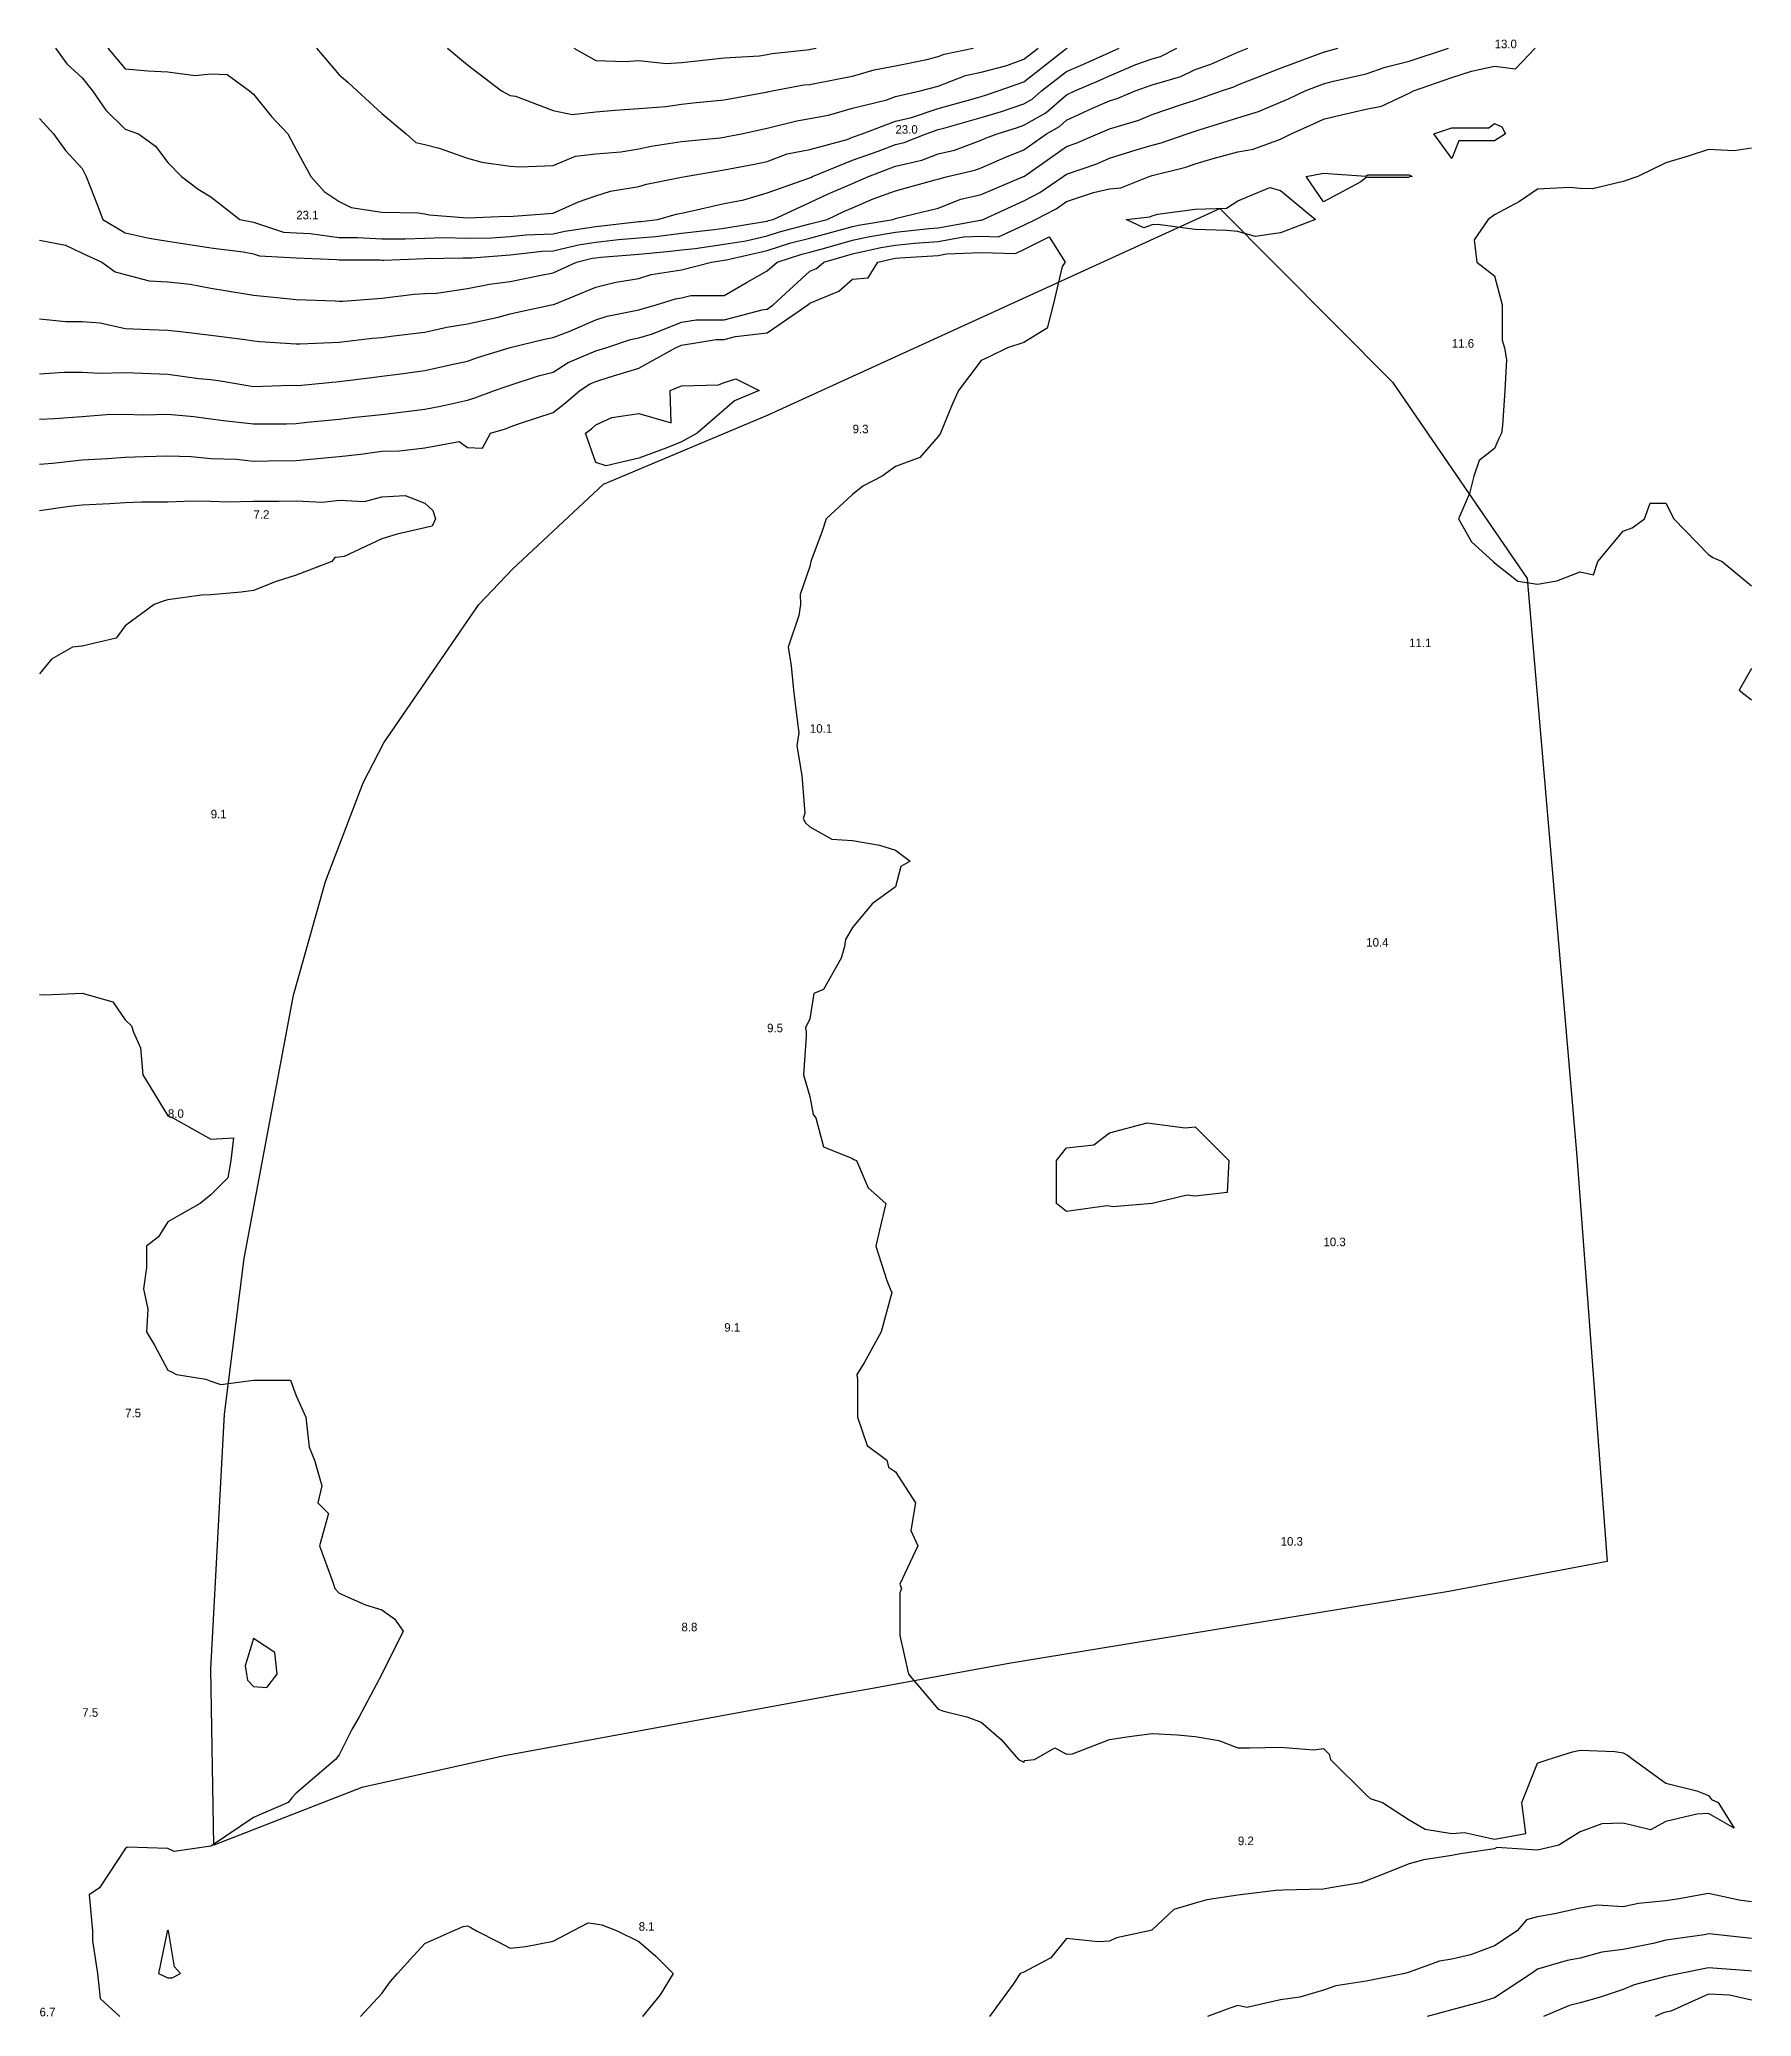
# Model space of a CAD drawing. Extents: x 0 to 200, y 0 to 231.
import ezdxf

# ---------------------------------------------------------------- set-up
doc = ezdxf.new("R2010")
doc.units = 0
for name, color, linetype in [('CONTOURS_MAJEURES', 3, 'CONTINUOUS'), ('CONTOURS_MINEURES', 8, 'CONTINUOUS'), ('PARCELLE', 4, 'CONTINUOUS'), ('POINTS_COTES', 7, 'CONTINUOUS')]:
    doc.layers.add(name, color=color, linetype=linetype)

msp = doc.modelspace()

# ---------------------------------------------------------------- linework, layer by layer
at = {"layer": 'CONTOURS_MAJEURES'}
for points in [[(0.005, 221.802), (1.648, 220.003), (3.049, 218.05), (4.996, 215.953), (5.468, 214.996), (6.725, 211.726), (7.389, 209.999), (9.999, 208.429), (12.793, 207.795), (15.001, 207.439), (18.012, 206.992), (20.003, 206.669), (23.793, 206.206), (24.995, 205.969), (25.719, 205.727), (29.997, 205.501), (34.708, 205.294), (34.999, 205.251), (39.754, 205.251), (40.002, 205.24), (40.238, 205.239), (45.004, 205.41), (49.481, 205.518), (49.996, 205.504), (50.505, 205.512), (54.998, 205.839), (58.73, 206.271), (60, 206.309), (62.967, 207.037), (65.003, 207.341), (67.648, 207.646), (70.005, 207.83), (71.991, 208.011), (74.996, 208.383), (78.806, 208.808), (79.999, 208.983), (84.743, 209.742), (85.001, 209.801), (85.151, 209.849), (85.729, 209.999), (90.003, 211.96), (92.069, 212.928), (94.995, 214.189), (96.846, 214.996), (99.997, 216.226), (103.096, 216.901), (105, 217.66), (106.903, 218.097), (110.002, 219.242), (110.527, 219.478), (111.868, 220.003), (114.263, 220.744), (115.004, 220.995), (117.548, 222.454), (119.996, 224.541), (120.965, 225), (123.783, 226.214), (124.998, 226.766), (128.086, 228.084), (130, 228.774), (130.951, 229.047), (132.859, 229.996)], [(62.439, 229.996), (65.003, 228.574), (68.437, 228.431), (70.005, 228.564), (73.196, 228.194), (74.996, 228.322), (76.497, 228.497), (79.999, 228.886), (84.118, 229.114), (85.001, 229.273), (85.61, 229.388), (90.003, 229.853), (90.123, 229.876), (90.731, 229.996)], [(169.997, 221.202), (170.823, 220.828), (171.266, 220.003), (169.997, 219.169), (165.829, 219.169), (164.995, 217.096), (162.906, 220.003), (164.995, 220.695), (169.305, 220.695), (169.997, 221.202)], [(160.003, 214.917), (159.89, 214.882), (155.001, 214.882), (154.376, 214.371), (149.999, 212.057), (147.998, 214.996), (149.999, 215.378), (154.96, 215.037), (155.001, 215.065), (155.194, 215.188), (160.003, 215.188), (160.36, 214.996), (160.042, 214.957), (160.003, 214.917)], [(143.728, 213.726), (144.997, 213.367), (149.077, 209.999), (144.997, 208.403), (142.002, 208.001), (140.005, 208.581), (138.703, 208.699), (135.003, 208.811), (130.599, 209.401), (130, 209.341), (129, 209), (126.963, 209.999), (129.711, 210.288), (130, 210.402), (130.608, 210.606), (135.003, 211.202), (138.687, 211.316), (140.005, 212.155), (143.728, 213.726)], [(0.005, 181.393), (1.508, 181.504), (4.996, 181.876), (7.926, 182.069), (9.999, 182.217), (12.277, 182.275), (15.001, 182.344), (17.725, 182.275), (20.003, 182.069), (23.028, 181.968), (24.995, 181.752), (26.758, 181.76), (29.997, 181.816), (32.915, 182.081), (34.999, 182.3), (37.549, 182.546), (40.002, 182.893), (42.047, 182.952), (45.004, 183.315), (49.03, 184.029), (49.996, 183.33), (51.746, 183.247), (52.689, 184.995), (54.458, 185.536), (54.998, 185.739), (56.18, 186.178), (60, 187.419), (61.462, 188.54), (63.131, 190.003), (64.27, 190.735), (65.003, 191.041), (66.554, 191.552), (70.005, 192.612), (74.298, 194.999), (74.996, 195.282), (79.04, 195.957), (79.999, 195.955), (81.3, 196.299), (85.001, 196.747), (89.761, 199.996), (90.003, 200.218), (93.392, 201.603), (94.995, 202.99), (96.818, 203.178), (97.925, 205.003), (99.616, 205.383), (99.997, 205.448), (100.497, 205.502), (105, 205.792), (105.968, 205.971), (110.002, 206.109), (114.004, 206.002), (115.004, 206.455), (117.964, 207.966), (119.807, 205.003), (119.484, 204.489), (118.43, 199.996), (117.734, 197.263), (115.004, 195.624), (113.08, 194.999), (111.028, 193.974), (110.002, 193.519), (107.362, 190.003), (106.635, 188.366), (105.27, 184.995), (105, 184.638), (102.832, 182.164), (99.997, 181.134), (98.434, 179.999), (96.191, 178.804), (94.995, 177.844), (91.915, 175.003), (91.453, 173.549), (90.114, 169.995), (90.003, 169.44), (88.86, 166.141), (88.892, 164.999), (88.712, 163.709), (87.449, 160.002), (87.821, 157.817), (88.102, 154.995), (88.525, 151.475), (88.703, 149.998), (88.491, 148.488), (89.057, 145.002), (89.415, 140.584), (89.234, 139.994), (89.477, 139.469), (90.003, 138.995), (92.58, 137.577), (94.995, 137.41), (98.121, 136.872), (99.997, 136.283), (101.729, 134.998), (100.64, 134.356), (99.997, 132), (97.269, 130.002), (94.995, 127.226), (94.163, 125.838), (94.044, 125.005), (93.664, 123.67), (91.572, 119.998), (90.469, 119.532), (90.003, 116.563), (89.471, 115.533), (89.557, 115.001), (89.557, 114.555), (89.253, 110.005), (90.003, 107.501), (90.384, 105.379), (90.684, 104.998), (91.608, 101.607), (94.995, 100.251), (95.12, 100.126), (95.45, 100.001), (96.804, 96.812), (98.86, 95.005), (98.145, 91.852), (97.723, 89.997), (98.997, 86), (99.397, 85.001), (99.568, 84.573), (98.33, 80.004), (96.359, 76.363), (95.471, 74.997), (95.561, 74.431), (95.561, 70.001), (96.686, 66.693), (98.997, 65.004), (99.186, 64.192), (99.997, 63.638), (102.351, 59.997), (101.784, 56.785), (102.63, 55), (100.497, 50.504), (100.712, 50.004), (100.497, 49.503), (100.497, 44.996), (100.497, 44.497), (101.536, 40), (105, 35.912), (105.667, 35.67), (108.334, 35.004), (110.002, 34.378), (112.336, 32.333), (114.379, 29.996), (115.004, 29.684), (115.102, 29.898), (116.252, 29.996), (118.634, 31.362), (119.996, 30.649), (120.678, 30.679), (124.998, 32.361), (127.316, 32.683), (130, 33.056), (132.896, 32.895), (135.003, 32.714), (137.763, 32.241), (140.005, 31.381), (141.386, 31.381), (144.997, 31.457), (148.862, 31.134), (149.999, 31.28), (150.649, 30.646), (150.819, 29.996), (155.001, 25.886), (155.471, 25.469), (156.899, 25), (160.003, 22.956), (161.884, 21.886), (164.995, 21.358), (166.477, 21.484), (169.997, 20.685), (173.653, 21.349), (173.165, 25), (175, 29.58), (175.303, 29.693), (176.25, 29.996), (179.092, 30.907), (180.002, 31.109), (184.042, 30.959), (185.004, 30.804), (185.514, 30.507), (186.193, 29.996), (189.996, 27.239), (193.634, 26.362), (194.998, 25.789), (195.343, 25.344), (196.11, 25), (198, 22.002), (194.998, 23.696), (193.634, 23.637), (189.996, 22.76), (188.221, 21.78), (185.004, 22.585), (182.503, 22.502), (180.002, 21.558), (177.501, 20.003), (175, 19.404), (170.273, 19.728), (169.997, 19.561), (166.021, 18.976), (164.995, 18.789), (161.711, 18.29), (160.003, 17.833), (156.391, 16.387), (155.001, 15.83), (154.384, 15.614), (150.833, 14.996), (149.999, 14.863), (145.256, 14.736), (144.997, 14.698), (144.741, 14.74), (140.005, 14.154), (136.376, 13.624), (135.003, 13.225), (132.501, 12.498), (130, 10.096), (129.928, 10.072), (129.643, 9.999), (125.821, 9.177), (124.998, 8.797), (123.697, 8.7), (119.996, 9.111), (118.167, 6.833), (115.004, 5.154), (114.569, 5.003), (113.754, 3.751), (111.002, -0.004)], [(118.828, 95.005), (118.802, 96.199), (118.802, 100.001), (119.996, 101.487), (123.168, 101.829), (124.998, 103.26), (129.412, 104.41), (130, 104.331), (133.826, 103.822), (135.003, 103.946), (138.952, 100.001), (138.754, 96.254), (135.003, 95.837), (134.065, 95.942), (130, 95.005), (125.393, 94.609), (124.998, 94.692), (124.698, 94.704), (119.996, 94.055), (118.828, 95.005)], [(15.001, 4.499), (15.498, 4.506), (16.46, 5.003), (15.762, 5.763), (15.064, 9.999), (15.032, 10.031), (15.001, 10.04), (14.897, 9.999), (14.901, 9.9), (13.889, 5.003), (15.001, 4.499)]]:
    msp.add_lwpolyline(points, dxfattribs=at)
at = {"layer": 'CONTOURS_MINEURES'}
for points in [[(0.005, 186.638), (1.742, 186.738), (4.996, 186.973), (7.821, 187.176), (9.999, 187.229), (12.156, 187.155), (15.001, 187.221), (18.048, 186.953), (20.003, 186.694), (21.481, 186.478), (24.995, 186.103), (28.874, 186.12), (29.997, 186.154), (31.278, 186.277), (34.999, 186.664), (36.888, 186.885), (40.002, 187.189), (42.513, 187.489), (45.004, 187.825), (46.852, 188.149), (49.996, 188.874), (50.859, 189.138), (53.155, 190.003), (54.526, 190.474), (54.998, 190.622), (58.288, 191.713), (60, 192.138), (61.743, 193.258), (65.003, 194.623), (66.144, 194.999), (69.04, 195.963), (70.005, 196.158), (71.608, 196.604), (74.996, 197.975), (76.729, 198.265), (79.999, 198.257), (84.437, 199.432), (85.001, 199.5), (85.727, 199.996), (90.003, 203.927), (90.765, 204.239), (91.648, 205.003), (94.995, 205.951), (98.304, 206.695), (99.997, 206.98), (102.219, 207.222), (105, 207.401), (107.946, 207.946), (110.002, 208.016), (112.042, 207.962), (115.004, 209.302), (116.371, 209.999), (118.769, 211.227), (119.996, 212.081), (123.137, 213.137), (124.998, 213.55), (126.308, 213.687), (129.639, 214.996), (130, 215.103), (133.905, 216.094), (135.003, 216.479), (137.131, 217.126), (140.005, 217.886), (141.801, 218.201), (144.997, 219.386), (146.235, 220.003), (148.84, 221.161), (149.999, 221.697), (152.244, 222.246), (155.001, 222.855), (156.785, 223.218), (160.003, 224.73), (160.513, 225), (164.995, 226.564), (167.312, 227.314), (169.997, 227.916), (172.416, 227.581), (174.722, 229.996)], [(0.005, 191.952), (2.876, 192.126), (4.996, 192.137), (7.017, 192.021), (9.999, 192.093), (12.023, 192.025), (15.001, 191.924), (18.598, 191.406), (20.003, 191.265), (21.138, 191.138), (24.995, 190.457), (29.378, 190.621), (29.997, 190.585), (30.61, 190.615), (34.999, 191.057), (38.511, 191.492), (40.002, 191.661), (41.904, 191.902), (45.004, 192.321), (47.993, 192.995), (49.996, 193.439), (51.158, 193.838), (54.857, 194.999), (54.998, 195.039), (59.013, 195.986), (60, 196.191), (61.951, 196.947), (65.003, 198.24), (66.321, 198.679), (70.005, 199.424), (72.06, 199.996), (74.289, 200.705), (74.996, 200.816), (76.098, 201.099), (79.999, 201.081), (82.663, 202.663), (85.001, 203.963), (86.164, 205.003), (89.075, 205.93), (90.003, 206.172), (91.593, 206.594), (94.995, 207.557), (96.991, 208.006), (99.997, 208.513), (103.941, 208.942), (105, 209.01), (109.923, 209.92), (110.002, 209.923), (110.08, 209.921), (110.254, 209.999), (115.004, 212.155), (116.882, 213.116), (119.582, 214.996), (119.996, 215.286), (123.519, 216.476), (124.998, 217.134), (128.121, 218.122), (130, 218.68), (131.055, 218.948), (134.068, 220.003), (135.003, 220.311), (135.475, 220.475), (140.005, 221.855), (142.419, 222.583), (144.997, 223.687), (145.906, 224.091), (147.868, 225), (149.999, 225.851), (151.161, 226.161), (155.001, 227.018), (157.224, 227.776), (160.003, 228.49), (164.602, 229.996)], [(0.005, 198.368), (3.069, 198.066), (4.996, 198.079), (7.071, 197.923), (9.999, 197.255), (12.857, 197.141), (15.001, 197.055), (16.838, 196.835), (20.003, 196.475), (24.022, 195.973), (24.995, 195.801), (25.723, 195.727), (29.997, 195.463), (30.445, 195.447), (34.999, 195.662), (38.878, 196.121), (40.002, 196.208), (41.375, 196.371), (45.004, 196.83), (47.583, 197.414), (49.996, 197.796), (53.577, 198.576), (54.998, 198.973), (55.826, 199.168), (59.815, 199.996), (60, 200.033), (60.069, 200.064), (65.003, 202.084), (67.334, 202.669), (70.005, 203.079), (71.461, 203.542), (74.996, 204.1), (78.524, 205.003), (79.999, 205.219), (80.257, 205.261), (85.001, 206.356), (87.767, 207.237), (90.003, 207.818), (93.831, 208.834), (94.995, 209.164), (95.678, 209.318), (99.724, 209.999), (99.997, 210.096), (100.132, 210.134), (105, 211.308), (107.654, 212.345), (110.002, 212.906), (114.968, 214.996), (114.993, 215.007), (115.004, 215.011), (115.057, 215.049), (119.996, 218.506), (121.114, 218.884), (123.63, 220.003), (124.998, 220.575), (128.413, 221.589), (130, 222.26), (133.407, 223.406), (135.003, 223.932), (138.077, 225), (139.514, 225.49), (140.005, 225.708), (141.189, 226.185), (144.997, 227.683), (149.258, 229.256), (149.999, 229.552), (151.666, 229.996)], [(0.005, 207.546), (3.022, 206.98), (4.996, 206.061), (7.276, 205.003), (8.848, 203.852), (9.999, 203.538), (12.796, 202.795), (15.001, 202.709), (17.597, 202.404), (20.003, 201.957), (21.697, 201.695), (24.995, 201.123), (29.299, 200.694), (29.997, 200.628), (34.535, 200.461), (34.999, 200.426), (35.429, 200.426), (40.002, 200.787), (43.759, 201.242), (45.004, 201.325), (46.391, 201.387), (49.996, 201.915), (52.563, 202.433), (54.998, 202.74), (58.425, 203.427), (60, 203.742), (62.743, 205.003), (64.557, 205.448), (65.003, 205.515), (65.581, 205.581), (70.005, 205.926), (73.733, 206.267), (74.996, 206.424), (76.598, 206.602), (79.999, 207.101), (82.5, 207.501), (85.001, 208.078), (86.459, 208.543), (90.003, 209.464), (92.019, 209.999), (94.046, 210.949), (94.995, 211.358), (97.408, 212.41), (99.997, 213.33), (104.618, 214.615), (105, 214.707), (105.207, 214.788), (106.076, 214.996), (109.269, 215.73), (110.002, 216.001), (112.76, 217.243), (115.004, 218.122), (117.653, 220.003), (119.143, 220.857), (119.996, 221.585), (123.003, 223.007), (124.998, 223.84), (125.893, 224.106), (128.008, 225), (130, 225.718), (133.327, 226.673), (135.003, 227.507), (136.86, 228.141), (140.005, 229.537), (141.146, 229.996)], [(0.005, 221.802), (1.648, 220.003), (3.049, 218.05), (4.996, 215.953), (5.468, 214.996), (6.725, 211.726), (7.389, 209.999), (9.999, 208.429), (12.793, 207.795), (15.001, 207.439), (18.012, 206.992), (20.003, 206.669), (23.793, 206.206), (24.995, 205.969), (25.719, 205.727), (29.997, 205.501), (34.708, 205.294), (34.999, 205.251), (39.754, 205.251), (40.002, 205.24), (40.238, 205.239), (45.004, 205.41), (49.481, 205.518), (49.996, 205.504), (50.505, 205.512), (54.998, 205.839), (58.73, 206.271), (60, 206.309), (62.967, 207.037), (65.003, 207.341), (67.648, 207.646), (70.005, 207.83), (71.991, 208.011), (74.996, 208.383), (78.806, 208.808), (79.999, 208.983), (84.743, 209.742), (85.001, 209.801), (85.151, 209.849), (85.729, 209.999), (90.003, 211.96), (92.069, 212.928), (94.995, 214.189), (96.846, 214.996), (99.997, 216.226), (103.096, 216.901), (105, 217.66), (106.903, 218.097), (110.002, 219.242), (110.527, 219.478), (111.868, 220.003), (114.263, 220.744), (115.004, 220.995), (117.548, 222.454), (119.996, 224.541), (120.965, 225), (123.783, 226.214), (124.998, 226.766), (128.086, 228.084), (130, 228.774), (130.951, 229.047), (132.859, 229.996)], [(1.872, 229.996), (3.179, 228.177), (4.996, 226.519), (6.207, 225), (7.744, 222.748), (9.999, 220.529), (11.555, 220.003), (13.538, 218.539), (15.001, 216.629), (16.597, 214.996), (18.521, 213.515), (20.003, 212.645), (23.394, 209.999), (24.995, 209.684), (28.506, 208.51), (29.997, 208.432), (31.639, 208.36), (34.999, 207.86), (37.141, 207.86), (40.002, 207.739), (42.727, 207.725), (45.004, 207.807), (47.143, 207.858), (49.996, 207.78), (52.821, 207.825), (54.998, 207.984), (56.806, 208.193), (60, 208.288), (61.376, 208.625), (65.003, 209.168), (69.715, 209.71), (70.005, 209.733), (70.249, 209.755), (72.223, 209.999), (74.388, 210.609), (74.996, 210.731), (75.899, 210.901), (79.999, 211.831), (82.288, 212.286), (85.001, 213.092), (89.761, 214.754), (90.003, 214.865), (90.092, 214.907), (90.299, 214.996), (94.995, 216.921), (97.963, 217.967), (99.997, 218.761), (101.016, 218.983), (103.576, 220.003), (105, 220.482), (105.665, 220.668), (110.002, 221.882), (112.386, 222.619), (115.004, 223.506), (115.953, 224.05), (117.067, 225), (119.996, 227.276), (121.899, 228.095), (124.998, 229.503), (126.152, 229.996)], [(7.987, 229.996), (9.999, 227.578), (12.639, 227.359), (15.001, 227.235), (18.184, 226.817), (20.003, 226.998), (21.935, 226.934), (24.524, 225), (24.995, 224.615), (27.051, 222.057), (28.997, 220.003), (29.997, 218.171), (31.708, 214.996), (33.25, 213.249), (34.999, 212.091), (36.395, 211.394), (40.002, 210.847), (44.231, 210.772), (45.004, 210.633), (45.528, 210.524), (49.996, 210.166), (54.616, 210.381), (54.998, 210.338), (55.351, 210.352), (60, 210.729), (62.96, 212.039), (65.003, 212.75), (66.708, 213.292), (70.005, 213.836), (70.909, 214.091), (74.996, 214.912), (75.441, 214.996), (79.999, 215.782), (83.537, 216.461), (85.001, 216.742), (87.357, 217.645), (90.003, 218.173), (94.337, 219.343), (94.995, 219.613), (96.102, 220.003), (99.997, 221.476), (101.887, 221.891), (105, 222.937), (109.08, 224.079), (110.002, 224.337), (110.509, 224.494), (112.003, 225), (115.004, 226.068), (119.875, 229.876), (119.996, 229.969), (120.015, 229.977), (120.056, 229.996)], [(32.367, 229.996), (34.999, 226.873), (36.013, 226.013), (37.113, 225), (40.002, 222.373), (42.849, 220.003), (43.967, 218.965), (45.004, 218.74), (46.688, 218.314), (49.996, 217.164), (51.684, 216.686), (54.998, 216.221), (56.12, 216.119), (60, 216.286), (62.609, 217.392), (65.003, 217.643), (67.91, 217.906), (70.005, 218.246), (71.452, 218.552), (74.996, 219.102), (79.536, 219.54), (79.999, 219.62), (80.32, 219.681), (82, 220.003), (85.001, 220.641), (88.477, 221.528), (90.003, 221.788), (92.184, 222.186), (94.995, 222.98), (98.974, 223.977), (99.997, 224.364), (102.893, 225), (105, 225.555), (108.185, 226.814), (110.002, 227.19), (112.995, 227.989), (115.004, 228.704), (116.657, 229.996)], [(47.672, 229.996), (49.996, 228.069), (53.979, 225), (54.998, 224.466), (55.609, 224.389), (60, 222.726), (62.246, 222.246), (65.003, 222.552), (67.239, 222.766), (70.005, 222.957), (73.174, 223.176), (74.996, 223.474), (76.383, 223.615), (79.999, 223.983), (84.866, 224.865), (85.001, 224.893), (85.086, 224.915), (85.583, 225), (89.302, 225.7), (90.003, 225.775), (93.554, 226.442), (94.995, 226.727), (97.52, 227.474), (99.997, 227.941), (103.678, 228.676), (105, 229.025), (105.696, 229.3), (109.059, 229.996)], [(62.439, 229.996), (65.003, 228.574), (68.437, 228.431), (70.005, 228.564), (73.196, 228.194), (74.996, 228.322), (76.497, 228.497), (79.999, 228.886), (84.118, 229.114), (85.001, 229.273), (85.61, 229.388), (90.003, 229.853), (90.123, 229.876), (90.731, 229.996)], [(169.997, 221.202), (170.823, 220.828), (171.266, 220.003), (169.997, 219.169), (165.829, 219.169), (164.995, 217.096), (162.906, 220.003), (164.995, 220.695), (169.305, 220.695), (169.997, 221.202)], [(200, 218.334), (198, 218), (194.998, 218.174), (192.606, 217.391), (189.996, 216.602), (186.732, 214.996), (185.004, 214.412), (181.424, 213.576), (180.002, 213.591), (178.74, 213.735), (175, 213.537), (172.893, 212.103), (169.997, 210.528), (169.223, 209.999), (167.589, 207.594), (167.913, 205.003), (169.997, 203.388), (170.888, 199.996), (170.888, 195.888), (171.139, 194.999), (171.398, 193.6), (171.195, 190.003), (170.907, 185.906), (170.809, 184.995), (170.515, 184.478), (169.997, 183.232), (168.193, 181.801), (167.552, 179.999), (167.05, 177.947), (165.765, 175.003), (167.291, 172.294), (169.825, 169.995), (169.914, 169.912), (169.997, 169.867), (172.713, 167.711), (175, 167.374), (177.254, 167.743), (180.002, 168.819), (181.541, 168.458), (182.072, 169.995), (185.004, 173.542), (186.063, 173.94), (187.5, 175.003), (188.157, 176.843), (189.996, 176.843), (190.942, 175.003), (194.998, 170.83), (195.475, 170.472), (196.578, 169.995), (200, 167.171)], [(160.003, 214.917), (159.89, 214.882), (155.001, 214.882), (154.376, 214.371), (149.999, 212.057), (147.998, 214.996), (149.999, 215.378), (154.96, 215.037), (155.001, 215.065), (155.194, 215.188), (160.003, 215.188), (160.36, 214.996), (160.042, 214.957), (160.003, 214.917)], [(143.728, 213.726), (144.997, 213.367), (149.077, 209.999), (144.997, 208.403), (142.002, 208.001), (140.005, 208.581), (138.703, 208.699), (135.003, 208.811), (130.599, 209.401), (130, 209.341), (129, 209), (126.963, 209.999), (129.711, 210.288), (130, 210.402), (130.608, 210.606), (135.003, 211.202), (138.687, 211.316), (140.005, 212.155), (143.728, 213.726)], [(0.005, 181.393), (1.508, 181.504), (4.996, 181.876), (7.926, 182.069), (9.999, 182.217), (12.277, 182.275), (15.001, 182.344), (17.725, 182.275), (20.003, 182.069), (23.028, 181.968), (24.995, 181.752), (26.758, 181.76), (29.997, 181.816), (32.915, 182.081), (34.999, 182.3), (37.549, 182.546), (40.002, 182.893), (42.047, 182.952), (45.004, 183.315), (49.03, 184.029), (49.996, 183.33), (51.746, 183.247), (52.689, 184.995), (54.458, 185.536), (54.998, 185.739), (56.18, 186.178), (60, 187.419), (61.462, 188.54), (63.131, 190.003), (64.27, 190.735), (65.003, 191.041), (66.554, 191.552), (70.005, 192.612), (74.298, 194.999), (74.996, 195.282), (79.04, 195.957), (79.999, 195.955), (81.3, 196.299), (85.001, 196.747), (89.761, 199.996), (90.003, 200.218), (93.392, 201.603), (94.995, 202.99), (96.818, 203.178), (97.925, 205.003), (99.616, 205.383), (99.997, 205.448), (100.497, 205.502), (105, 205.792), (105.968, 205.971), (110.002, 206.109), (114.004, 206.002), (115.004, 206.455), (117.964, 207.966), (119.807, 205.003), (119.484, 204.489), (118.43, 199.996), (117.734, 197.263), (115.004, 195.624), (113.08, 194.999), (111.028, 193.974), (110.002, 193.519), (107.362, 190.003), (106.635, 188.366), (105.27, 184.995), (105, 184.638), (102.832, 182.164), (99.997, 181.134), (98.434, 179.999), (96.191, 178.804), (94.995, 177.844), (91.915, 175.003), (91.453, 173.549), (90.114, 169.995), (90.003, 169.44), (88.86, 166.141), (88.892, 164.999), (88.712, 163.709), (87.449, 160.002), (87.821, 157.817), (88.102, 154.995), (88.525, 151.475), (88.703, 149.998), (88.491, 148.488), (89.057, 145.002), (89.415, 140.584), (89.234, 139.994), (89.477, 139.469), (90.003, 138.995), (92.58, 137.577), (94.995, 137.41), (98.121, 136.872), (99.997, 136.283), (101.729, 134.998), (100.64, 134.356), (99.997, 132), (97.269, 130.002), (94.995, 127.226), (94.163, 125.838), (94.044, 125.005), (93.664, 123.67), (91.572, 119.998), (90.469, 119.532), (90.003, 116.563), (89.471, 115.533), (89.557, 115.001), (89.557, 114.555), (89.253, 110.005), (90.003, 107.501), (90.384, 105.379), (90.684, 104.998), (91.608, 101.607), (94.995, 100.251), (95.12, 100.126), (95.45, 100.001), (96.804, 96.812), (98.86, 95.005), (98.145, 91.852), (97.723, 89.997), (98.997, 86), (99.397, 85.001), (99.568, 84.573), (98.33, 80.004), (96.359, 76.363), (95.471, 74.997), (95.561, 74.431), (95.561, 70.001), (96.686, 66.693), (98.997, 65.004), (99.186, 64.192), (99.997, 63.638), (102.351, 59.997), (101.784, 56.785), (102.63, 55), (100.497, 50.504), (100.712, 50.004), (100.497, 49.503), (100.497, 44.996), (100.497, 44.497), (101.536, 40), (105, 35.912), (105.667, 35.67), (108.334, 35.004), (110.002, 34.378), (112.336, 32.333), (114.379, 29.996), (115.004, 29.684), (115.102, 29.898), (116.252, 29.996), (118.634, 31.362), (119.996, 30.649), (120.678, 30.679), (124.998, 32.361), (127.316, 32.683), (130, 33.056), (132.896, 32.895), (135.003, 32.714), (137.763, 32.241), (140.005, 31.381), (141.386, 31.381), (144.997, 31.457), (148.862, 31.134), (149.999, 31.28), (150.649, 30.646), (150.819, 29.996), (155.001, 25.886), (155.471, 25.469), (156.899, 25), (160.003, 22.956), (161.884, 21.886), (164.995, 21.358), (166.477, 21.484), (169.997, 20.685), (173.653, 21.349), (173.165, 25), (175, 29.58), (175.303, 29.693), (176.25, 29.996), (179.092, 30.907), (180.002, 31.109), (184.042, 30.959), (185.004, 30.804), (185.514, 30.507), (186.193, 29.996), (189.996, 27.239), (193.634, 26.362), (194.998, 25.789), (195.343, 25.344), (196.11, 25), (198, 22.002), (194.998, 23.696), (193.634, 23.637), (189.996, 22.76), (188.221, 21.78), (185.004, 22.585), (182.503, 22.502), (180.002, 21.558), (177.501, 20.003), (175, 19.404), (170.273, 19.728), (169.997, 19.561), (166.021, 18.976), (164.995, 18.789), (161.711, 18.29), (160.003, 17.833), (156.391, 16.387), (155.001, 15.83), (154.384, 15.614), (150.833, 14.996), (149.999, 14.863), (145.256, 14.736), (144.997, 14.698), (144.741, 14.74), (140.005, 14.154), (136.376, 13.624), (135.003, 13.225), (132.501, 12.498), (130, 10.096), (129.928, 10.072), (129.643, 9.999), (125.821, 9.177), (124.998, 8.797), (123.697, 8.7), (119.996, 9.111), (118.167, 6.833), (115.004, 5.154), (114.569, 5.003), (113.754, 3.751), (111.002, -0.004)], [(74.996, 190.527), (79.343, 190.658), (79.999, 190.94), (81.349, 191.352), (84.092, 190.003), (81.205, 188.796), (79.999, 187.749), (76.824, 184.995), (74.996, 183.996), (73.303, 183.3), (70.005, 182.1), (66.197, 181.192), (65.003, 181.566), (63.787, 184.995), (64.475, 185.523), (65.003, 185.985), (66.865, 186.86), (70.005, 187.317), (73.781, 186.215), (73.686, 190.003), (74.996, 190.527)], [(0.005, 175.963), (3.516, 176.485), (4.996, 176.65), (8.212, 176.787), (9.999, 176.914), (11.966, 176.967), (15.001, 177.001), (17.89, 177.113), (20.003, 177.058), (21.985, 176.986), (24.995, 177.074), (27.952, 177.045), (29.997, 177.086), (33.051, 176.948), (34.999, 177.19), (37.97, 177.032), (40.002, 177.58), (42.734, 177.732), (45.004, 176.825), (45.965, 175.965), (46.262, 175.003), (45.864, 174.14), (45.004, 173.947), (41.798, 173.204), (40.002, 172.661), (35.608, 170.604), (34.999, 170.538), (34.51, 170.485), (34.134, 169.995), (29.997, 168.404), (27.659, 167.66), (24.995, 166.631), (23.548, 166.447), (20.003, 166.127), (18.916, 166.085), (15.001, 165.53), (14.565, 165.434), (13.404, 164.999), (9.999, 162.5), (8.966, 161.034), (4.996, 160.121), (4.898, 160.101), (3.844, 160.002), (1.391, 158.611), (0.005, 156.873)], [(200, 157.498), (198.571, 154.995), (200, 153.842)], [(0.005, 119.403), (0.613, 119.388), (4.996, 119.555), (8.562, 118.563), (9.999, 116.464), (10.749, 115.751), (10.967, 115.001), (11.818, 113.185), (12.083, 110.005), (15.001, 105.225), (15.173, 105.17), (15.557, 104.998), (20.003, 102.499), (22.665, 102.666), (22.352, 100.001), (22, 98.003), (20.003, 96.004), (18.753, 95.005), (16.365, 93.639), (15.001, 92.859), (13.919, 91.08), (12.5, 89.997), (12.5, 87.499), (12.142, 85.001), (12.647, 82.65), (12.5, 80.004), (13.448, 78.45), (15.001, 75.498), (15.358, 75.355), (16.001, 74.997), (19.447, 74.442), (20.003, 74.228), (21.178, 73.821), (24.995, 74.331), (29.33, 74.331), (29.997, 72.499), (31.109, 70.001), (31.498, 66.503), (32.141, 65.004), (32.998, 62), (32.498, 59.997), (33.749, 58.748), (32.726, 55), (34.285, 50.718), (34.499, 50.004), (34.999, 49.447), (38.078, 48.078), (40.002, 47.5), (41.473, 46.469), (42.503, 44.996), (40.002, 40), (37.353, 35.004), (36.482, 33.52), (34.999, 30.553), (34.583, 29.996), (29.997, 26.07), (29.461, 25.535), (29.059, 25), (24.995, 23.244), (20.203, 20.003), (20.003, 19.884), (15.73, 19.273), (15.001, 19.596), (10.24, 19.762), (9.999, 19.577), (7.011, 14.996), (5.793, 14.2), (6.172, 9.999), (6.184, 8.813), (6.784, 5.003), (7.082, 2.084), (9.389, -0.004)], [(118.828, 95.005), (118.802, 96.199), (118.802, 100.001), (119.996, 101.487), (123.168, 101.829), (124.998, 103.26), (129.412, 104.41), (130, 104.331), (133.826, 103.822), (135.003, 103.946), (138.952, 100.001), (138.754, 96.254), (135.003, 95.837), (134.065, 95.942), (130, 95.005), (125.393, 94.609), (124.998, 94.692), (124.698, 94.704), (119.996, 94.055), (118.828, 95.005)], [(24.995, 38.53), (26.558, 38.439), (27.774, 40), (27.496, 42.498), (24.995, 44.164), (24.035, 40.961), (24.163, 40), (24.282, 39.286), (24.995, 38.53)], [(200, 13.397), (198.577, 13.574), (194.998, 14.347), (191.303, 13.691), (189.996, 13.495), (186.804, 13.195), (185.004, 12.775), (182.02, 12.98), (180.002, 12.631), (176.992, 11.99), (175, 11.63), (173.729, 11.269), (172.649, 9.999), (169.997, 8.222), (167.177, 7.182), (164.995, 6.669), (163.544, 6.456), (160.003, 5.149), (159.519, 5.003), (155.001, 4.087), (151.448, 3.552), (149.999, 3.068), (147.226, 2.227), (144.997, 1.932), (141.04, 1.034), (140.005, 1.247), (139.049, 0.952), (136.462, -0.004)], [(15.001, 4.499), (15.498, 4.506), (16.46, 5.003), (15.762, 5.763), (15.064, 9.999), (15.032, 10.031), (15.001, 10.04), (14.897, 9.999), (14.901, 9.9), (13.889, 5.003), (15.001, 4.499)], [(37.501, -0.004), (40.002, 2.647), (40.978, 4.026), (41.821, 5.003), (43.337, 6.669), (45.004, 8.501), (48.332, 9.999), (49.496, 10.499), (49.996, 10.555), (50.38, 10.384), (51.068, 9.999), (53.656, 8.659), (54.998, 7.964), (56.832, 8.167), (60, 8.8), (62.309, 9.999), (64.081, 10.92), (65.003, 10.794), (65.676, 10.672), (67.504, 9.999), (70.005, 8.75), (72.021, 7.021), (74.037, 5.003), (72.501, 2.499), (70.439, -0.004)], [(200, 9.1), (195.406, 9.592), (194.998, 9.623), (194.528, 9.529), (189.996, 8.91), (188.516, 8.518), (185.004, 7.802), (182.503, 7.501), (180.002, 6.784), (178.479, 6.525), (175, 5.503), (174.297, 5.003), (169.997, 2.157), (168.337, 1.658), (164.995, 0.768), (162.1, -0.004)], [(200, 5.271), (199.7, 5.303), (194.998, 5.657), (191.697, 5.003), (189.996, 4.648), (186.31, 3.693), (185.004, 3.119), (182.202, 2.197), (180.002, 1.588), (178.736, 1.263), (175.694, -0.004)], [(200, 1.867), (197.451, 2.451), (194.998, 2.586), (190.601, 0.602), (189.996, 0.475), (189.616, 0.377), (188.748, -0.004)]]:
    msp.add_lwpolyline(points, dxfattribs=at)
at = {"layer": 'PARCELLE'}
msp.add_lwpolyline([(173.801, 168.015), (179.598, 100.48), (183.146, 53.131), (164.636, 49.655), (113.229, 41.228), (96.881, 38.238), (93.728, 37.668), (54.317, 30.458), (37.666, 26.741), (20.357, 20), (20, 40.584), (21.627, 70.368), (23.895, 88.558), (29.678, 119.346), (33.417, 132.631), (37.826, 144.155), (40.213, 148.817), (51.329, 164.996), (55.294, 169.169), (65.892, 179.037), (85.049, 187.097), (137.891, 211.251), (158.078, 190.988), (173.801, 168.015)], close=True, dxfattribs=at)

# ---------------------------------------------------------------- texts
at = {"layer": 'POINTS_COTES'}
for s, p in [('13.0', (169.997, 229.996)), ('23.0', (99.997, 220.003)), ('23.1', (29.997, 209.999)), ('11.6', (164.995, 194.999)), ('9.3', (94.995, 184.995)), ('7.2', (24.995, 175.003)), ('11.1', (160.003, 160.002)), ('10.1', (90.003, 149.998)), ('9.1', (20.003, 139.994)), ('10.4', (155.001, 125.005)), ('9.5', (85.001, 115.001)), ('8.0', (15.001, 104.998)), ('10.3', (149.999, 89.997)), ('9.1', (79.999, 80.004)), ('7.5', (9.999, 70.001)), ('10.3', (144.997, 55)), ('8.8', (74.996, 44.996)), ('7.5', (4.996, 35.004)), ('9.2', (140.005, 20.003)), ('8.1', (70.005, 9.999)), ('6.7', (0.005, -0.004))]:
    msp.add_text(s, height=1, dxfattribs=at).set_placement(p)

doc.saveas('drawing.dxf')
